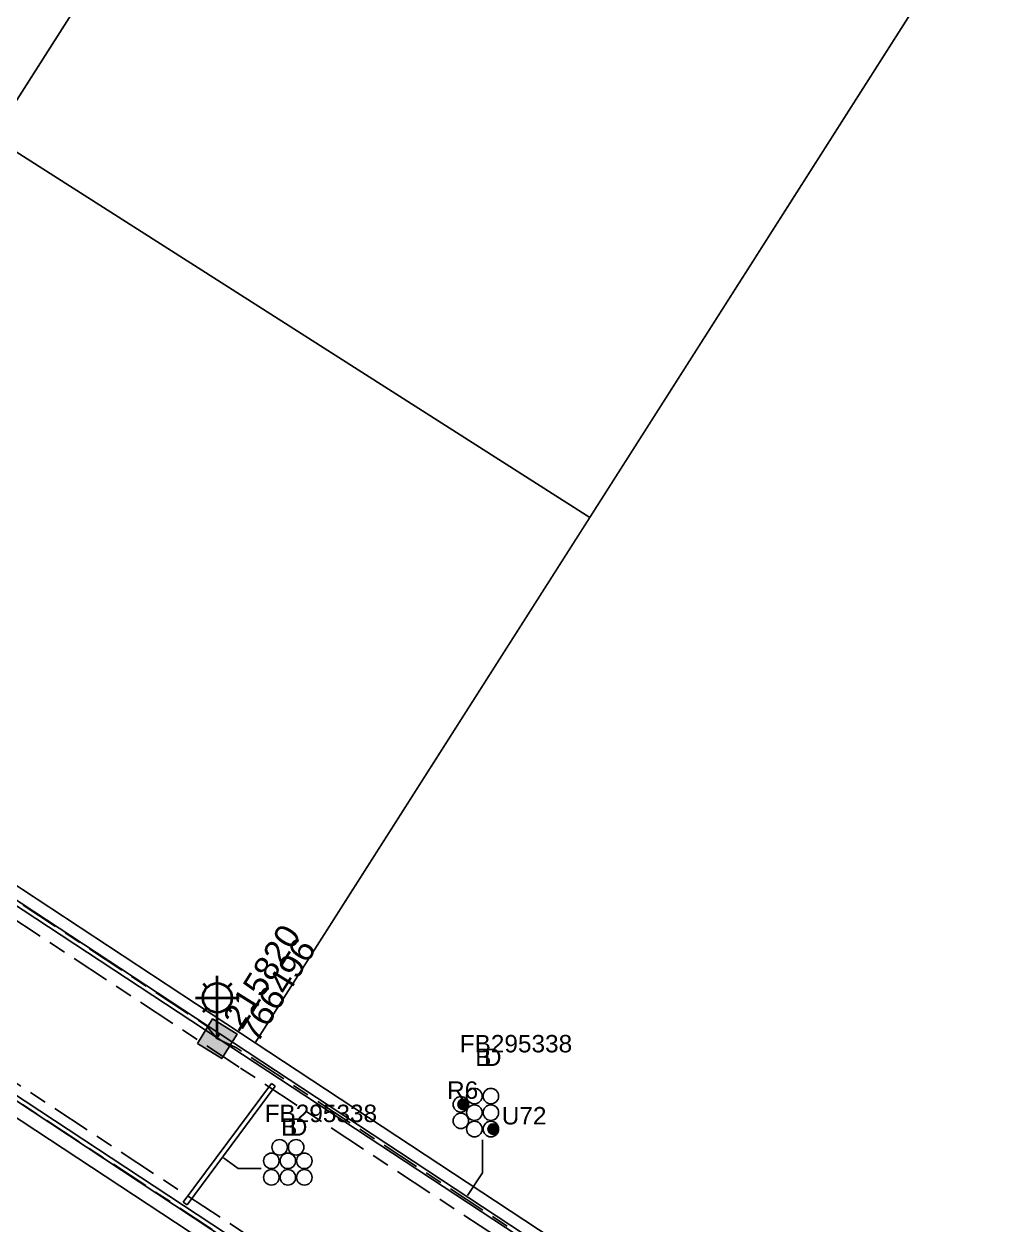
# Model space of a CAD drawing. Header units: metres. Extents: x 0 to 294317, y 0 to 6233398.
# Drawn here: x 292862.2 to 292961.3, y 6231828.6 to 6231952.5 of the extents above; entities that cross this region are included whole.
import ezdxf
from ezdxf import colors
from ezdxf.entities.mleader import LeaderData, LeaderLine
from ezdxf.enums import TextEntityAlignment as Align
from ezdxf.math import Vec2, Vec3

# ---------------------------------------------------------------- set-up
doc = ezdxf.new("R2010")
doc.units = ezdxf.units.M
doc.linetypes.add('Cable Exist UG', pattern=[8.2, 4, -1.2, 1.8, -1.2])
doc.layers.get('0').update_dxf_attribs({"color": 6})
for name, color, linetype in [('_User Miscellaneous1', 7, 'Continuous'), ('_User Miscellaneous2', 7, 'Continuous'), ('Duct_SP_EXT', 7, 'Continuous'), ('Equip_SP_SL_EXT', 7, 'Continuous'), ('Mains_HV_EXT', 7, 'Continuous'), ('Mains_SL_EXT', 7, 'Continuous'), ('SupportsUG_SP_LV_SL_EXT', 7, 'Continuous')]:
    doc.layers.add(name, color=color, linetype=linetype)
for name, color, linetype, lineweight in [('Cadastre Buildings_SP_EXT', 9, 'Continuous', 5), ('Cadastre Land Parcels_SP_EXT', 9, 'Continuous', 5), ('Cadastre Roads_SP_EXT', 9, 'Continuous', 5)]:
    doc.layers.add(name, color=color, linetype=linetype, lineweight=lineweight)
doc.styles.add('COLUMN_LABEL', font='arial.ttf')
doc.styles.add('iecARIAL', font='arial.ttf', dxfattribs={"height": 2})
doc.styles.add('POLE_LABEL', font='arial.ttf')
doc.styles.get("Standard").update_dxf_attribs({"font": 'arial.ttf'})

# ---------------------------------------------------------------- blocks, each defined once
blk = doc.blocks.new('COLUMN_EXT')
blk.add_hatch(color=256).paths.add_polyline_path([(-1.49, 1.48), (-1.49, -1.49), (1.48, -1.49), (1.48, 1.48)])
blk.add_lwpolyline([(-1.49, -1.49), (1.48, -1.49), (1.48, 1.48), (-1.49, 1.48)], close=True)
for tag, height, style, flags, p in [('ASSET_NUM', 2.5, 'COLUMN_LABEL', 8, (2, 2)), ('STRUCTURE_PLANT_NUMBER', 0.2, 'POLE_LABEL', 9, (1.81, 0.03)), ('STREET_CODE', 0.2, 'COLUMN_LABEL', 9, (1.81, -0.2))]:
    blk.add_attdef(tag, text='', height=height, dxfattribs=dict(style=style, flags=flags)).set_placement(p, align=Align.MIDDLE_LEFT)
at = {"flags": 9}
for tag, p in [('COLUMN_TYPE', (1.81, -0.4)), ('OWNED_BY', (1.81, -0.6)), ('STATE', (1.81, -0.8)), ('USAGE', (1.81, -1)), ('LEGEND', (1.81, -1.2)), ('STREETNAME', (1.81, -1.6)), ('SUBURB', (1.81, -1.8)), ('LOCATION', (1.81, -1.4)), ('NOTES', (1.81, -2))]:
    blk.add_attdef(tag, text='', height=0.2, dxfattribs=at).set_placement(p, align=Align.MIDDLE_LEFT)
at = {"flags": 1}
blk.add_attdef('Z', (1.81, -2.35), '', height=0.2, dxfattribs=at)
blk = doc.blocks.new('DUCT_EXT')
blk.add_circle((0, 0.8), 0.8)
at = {"flags": 1}
blk.add_attdef('Z', (0, 0), '', height=0.2, dxfattribs=at)
at = {"flags": 9}
for tag, p in [('DUCT_CODE', (0, 0)), ('XSECT_TYPE', (0, -0.2)), ('STATE', (0, -0.6)), ('FB_REFERENCE', (0, -0.4)), ('NOTES', (0, -0.8))]:
    blk.add_attdef(tag, text='', height=0.2, dxfattribs=at).set_placement(p, align=Align.MIDDLE_LEFT)
blk = doc.blocks.new('SL_LANTERN_EXT')
at = {"lineweight": 40}
for p, q in [((0, 1.97), (0, 6.47)), ((-1.46, 5.68), (-1.06, 5.28)), ((1.46, 5.68), (1.06, 5.28)), ((-2.25, 4.22), (2.25, 4.22)), ((-1.46, 2.76), (-1.06, 3.16)), ((0, 0), (0, 2.72)), ((1.46, 2.76), (1.06, 3.16))]:
    blk.add_line(p, q, dxfattribs=at)
blk.add_circle((0, 4.22), 1.5, dxfattribs=at)
at = {"style": 'iecARIAL', "flags": 8}
blk.add_attdef('ASSET_NUM', (1.5, 1.5), '', height=2.5, dxfattribs=at)
for tag, p, height, flags in [('CONSTRUCTED_VOLTAGE', (0.98, -0.65), 0.2, 9), ('CONTROL_TYPE', (0.98, -0.85), 0.2, 9), ('LANTERN_PURPOSE', (0.98, -1.05), 0.2, 9), ('LANTERN_TYPE', (0.98, -1.25), 0.2, 9), ('LNUMBER', (2.18, -3.25), 2.5, 8), ('OPERATING_VOLTAGE', (0.98, -1.65), 0.2, 9), ('ORIENTATION', (0.98, -1.85), 0.2, 9), ('OWNED_BY', (0.98, -2.05), 0.2, 9), ('STATE', (0.98, -2.25), 0.2, 9), ('NO_PHASES', (0.98, -1.45), 0.2, 9), ('USAGE', (0.98, -2.45), 0.2, 9), ('CEXIST', (0.98, -2.65), 0.2, 9), ('CNEW', (0.98, -2.85), 0.2, 9), ('CNUMBER', (0.98, -3.05), 0.2, 9), ('CREMOVE', (0.98, -3.25), 0.2, 9), ('CREPLACE', (0.98, -3.45), 0.2, 9), ('LKINGHEIGHT', (0.98, -3.65), 0.2, 9), ('LBRACKET', (0.98, -3.85), 0.2, 9), ('LBRACKETVOCAB', (0.98, -4.05), 0.2, 9), ('LCATEGORY', (0.98, -4.25), 0.2, 9), ('LCHARGE1', (0.98, -4.45), 0.2, 9), ('LCHARGE1PERCENT', (0.98, -4.65), 0.2, 9), ('LCHARGE2', (0.98, -4.85), 0.2, 9), ('LCHARGE2PERCENT', (0.98, -5.05), 0.2, 9), ('LCHARGE3', (0.98, -5.25), 0.2, 9), ('LCHARGE3PERCENT', (0.98, -5.45), 0.2, 9), ('LEXIST', (0.98, -5.65), 0.2, 9), ('LLAMP', (0.98, -5.85), 0.2, 9), ('LLAMPVOCAB', (0.98, -6.05), 0.2, 9), ('LMAST', (0.98, -6.25), 0.2, 9), ('LMASTVOCAB', (0.98, -6.45), 0.2, 9), ('LNEW', (0.98, -6.65), 0.2, 9), ('LANTNUMBER', (0.98, -6.85), 0.2, 9), ('LOUTREACH', (0.98, -7.25), 0.2, 9), ('LOUTREACHVOCAB', (0.98, -7.45), 0.2, 9), ('LRATECODE', (0.98, -7.65), 0.2, 9), ('LREMOVE', (0.98, -7.85), 0.2, 9), ('LREPLACE', (0.98, -8.05), 0.2, 9), ('LTYPE', (0.98, -8.25), 0.2, 9), ('LTYPEVOCAB', (0.98, -8.45), 0.2, 9), ('LEGEND', (0.98, -8.65), 0.2, 9), ('LOCATION', (0.98, -8.85), 0.2, 9), ('STREETNAME', (0.98, -9.25), 0.2, 9), ('SUBURB', (0.98, -9.45), 0.2, 1), ('NOTES', (0.98, -9.05), 0.2, 9)]:
    blk.add_attdef(tag, p, '', height=height, dxfattribs=dict(flags=flags))
blk = doc.blocks.new('CABLE_LARGE_EXT')
h = blk.add_hatch(color=256)
edge = h.paths.add_edge_path()
edge.add_arc((0, 0.55), 0.55, 0, 360)
blk.add_circle((0, 0.55), 0.55)
at = {"flags": 1}
blk.add_attdef('Z', (0, 0), '', height=0.2, dxfattribs=at)
at = {"flags": 9}
for tag, p in [('COND_CODE', (0, 0)), ('STATE', (0, -0.4)), ('XSECT_SIZE', (0, -0.6)), ('FB_REFERENCE', (0, -0.2)), ('NOTES', (0, -0.8))]:
    blk.add_attdef(tag, text='', height=0.2, dxfattribs=at).set_placement(p, align=Align.MIDDLE_LEFT)

msp = doc.modelspace()

# ---------------------------------------------------------------- linework, layer by layer
at = {"layer": 'Cadastre Buildings_SP_EXT', "linetype": 'Continuous'}
for points in [[(292958.26, 6231960.87), (292896.66, 6232000.04), (292858.96, 6231940.82), (292920.54, 6231901.61), (292958.26, 6231960.87)], [(292920.54, 6231901.61), (292858.96, 6231940.82), (292825.06, 6231887.56), (292886.03, 6231847.4), (292920.54, 6231901.61)]]:
    msp.add_lwpolyline(points, close=True, dxfattribs=at)
at = {"layer": 'Cadastre Land Parcels_SP_EXT', "linetype": 'Continuous'}
for points in [[(292792.03, 6231983.43), (292858.96, 6231940.82), (292896.66, 6232000.04)], [(293020.71, 6231646.68), (293147.25, 6231840.71), (293147.25, 6231840.71), (292958.26, 6231960.87), (292886.03, 6231847.4), (292980.94, 6231784.88)], [(292937.13, 6231789.79), (292767.86, 6231901.28), (292767.39, 6231901.58), (292766.92, 6231901.87), (292766.44, 6231902.15), (292765.97, 6231902.43), (292765.48, 6231902.7), (292764.99, 6231902.96), (292764.5, 6231903.22), (292764.01, 6231903.47), (292763.51, 6231903.71), (292763.01, 6231903.95)]]:
    msp.add_lwpolyline(points, dxfattribs=at)
at = {"layer": 'Cadastre Roads_SP_EXT', "linetype": 'Continuous'}
for points in [[(292980.94, 6231784.88), (292886.03, 6231847.4), (292785.66, 6231913.52)], [(292763.01, 6231903.95), (292763.51, 6231903.71), (292764.01, 6231903.47), (292764.5, 6231903.22), (292764.99, 6231902.96), (292765.48, 6231902.7), (292765.97, 6231902.43), (292766.44, 6231902.15), (292766.92, 6231901.87), (292767.39, 6231901.58), (292767.86, 6231901.28), (292937.13, 6231789.79)]]:
    msp.add_lwpolyline(points, dxfattribs=at)
at = {"layer": 'Duct_SP_EXT'}
for p, q in [((292841.41, 6231875.26), (292882.37, 6231848.33)), ((292841.14, 6231874.86), (292882.1, 6231847.93)), ((292830.44, 6231861.81), (292937.94, 6231791.01)), ((292830.7, 6231862.21), (292938.2, 6231791.41)), ((292882.1, 6231847.93), (292882.23, 6231848.13)), ((292882.1, 6231847.93), (292882.23, 6231848.13)), ((292882.1, 6231847.93), (292931.28, 6231815.6)), ((292882.37, 6231848.33), (292882.23, 6231848.13)), ((292882.37, 6231848.33), (292882.23, 6231848.13)), ((292882.37, 6231848.33), (292931.54, 6231816)), ((292887.71, 6231843.23), (292878.61, 6231830.99)), ((292888.09, 6231842.95), (292878.99, 6231830.7)), ((292887.71, 6231843.23), (292887.9, 6231843.09)), ((292888.09, 6231842.95), (292887.9, 6231843.09)), ((292878.61, 6231830.99), (292878.8, 6231830.84)), ((292878.99, 6231830.7), (292878.8, 6231830.84))]:
    msp.add_line(p, q, dxfattribs=at)
for points in [[(292909.46, 6231837.4), (292909.46, 6231834.02), (292907.91, 6231831.68)], [(292886.64, 6231834.46), (292884.25, 6231834.46), (292882.74, 6231835.57)]]:
    msp.add_lwpolyline(points, dxfattribs=at)
at = {"layer": 'Mains_HV_EXT', "linetype": 'Cable Exist UG'}
for points in [[(292979.37, 6231782.32), (292884.38, 6231844.9), (292784.01, 6231911.01)], [(292762.62, 6231907.38), (292763.17, 6231907.15), (292763.72, 6231906.92), (292764.26, 6231906.67), (292764.8, 6231906.42), (292765.34, 6231906.16), (292765.88, 6231905.89), (292766.4, 6231905.61), (292766.93, 6231905.33), (292767.45, 6231905.04), (292767.96, 6231904.74), (292768.48, 6231904.43), (292768.99, 6231904.12), (292769.49, 6231903.8), (292938.78, 6231792.29)]]:
    msp.add_lwpolyline(points, dxfattribs=at)
at = {"layer": 'Mains_SL_EXT', "linetype": 'Cable Exist UG'}
for points in [[(292762.58, 6231905.77), (292763.11, 6231905.55), (292763.64, 6231905.31), (292764.16, 6231905.06), (292764.68, 6231904.81), (292765.19, 6231904.55), (292765.7, 6231904.29), (292766.2, 6231904.01), (292766.71, 6231903.73), (292767.2, 6231903.44), (292767.7, 6231903.15), (292768.19, 6231902.85), (292768.67, 6231902.54), (292937.96, 6231791.04)], [(292832.77, 6231880.28), (292834.67, 6231879.64), (292834.67, 6231879.64), (292881, 6231849.18), (292882.11, 6231847.84)], [(292931.16, 6231815.54), (292930.04, 6231816.61), (292930.04, 6231816.61), (292884.09, 6231846.9), (292882.08, 6231847.88)]]:
    msp.add_lwpolyline(points, dxfattribs=at)

# ---------------------------------------------------------------- block references
at = {"layer": 'Duct_SP_EXT', "rotation": 89.99294946386729}
for name, p in [('DUCT_EXT', (292908.03, 6231841.07)), ('DUCT_EXT', (292909.43, 6231841.92)), ('DUCT_EXT', (292911.13, 6231841.92)), ('CABLE_LARGE_EXT', (292908.03, 6231841.07)), ('DUCT_EXT', (292909.43, 6231840.22)), ('DUCT_EXT', (292911.13, 6231840.22)), ('DUCT_EXT', (292908.03, 6231839.37)), ('DUCT_EXT', (292909.43, 6231838.52)), ('DUCT_EXT', (292911.13, 6231838.52)), ('CABLE_LARGE_EXT', (292911.13, 6231838.52))]:
    msp.add_blockref(name, p, dxfattribs=at)
at = {"layer": 'Duct_SP_EXT'}
for p in [(292888.54, 6231835.84), (292890.24, 6231835.84), (292887.69, 6231834.44), (292889.39, 6231834.44), (292891.09, 6231834.44), (292887.69, 6231832.74), (292889.39, 6231832.74), (292891.09, 6231832.74)]:
    msp.add_blockref('DUCT_EXT', p, dxfattribs=at)
at = {"layer": 'Equip_SP_SL_EXT'}
ref = msp.add_blockref('SL_LANTERN_EXT', (292882.11, 6231847.84), dxfattribs=at)
ref.add_attrib('ASSET_NUM', '215820', dxfattribs={"layer": '0', "height": 2.5, "rotation": 58.0476, "style": 'iecARIAL'}).set_placement((292883.61, 6231849.34), align=Align.MIDDLE_LEFT)
at = {"layer": 'SupportsUG_SP_LV_SL_EXT'}
ref = msp.add_blockref('COLUMN_EXT', (292882.11, 6231847.84), dxfattribs=dict(at, rotation=328.0475980274549))
ref.add_attrib('ASSET_NUM', '766496', dxfattribs={"layer": '0', "height": 2.5, "rotation": 58.0476, "style": 'COLUMN_LABEL'}).set_placement((292884.11, 6231848.59), align=Align.TOP_LEFT)

# ---------------------------------------------------------------- texts
at = {"layer": '_User Miscellaneous2'}
for s, p in [('FB295338', (292907.11, 6231846.43)), ('B', (292908.71, 6231845.03)), ('D', (292909.61, 6231845.03)), ('R6', (292905.81, 6231841.64)), ('FB295338', (292886.99, 6231839.24)), ('U72', (292911.45, 6231839)), ('B', (292888.69, 6231837.84)), ('D', (292889.59, 6231837.84))]:
    msp.add_text(s, height=1.8, dxfattribs=at).set_placement(p)

# ---------------------------------------------------------------- next in the draw order: leaders
at = {"layer": '_User Miscellaneous1'}
ml = msp.add_multileader_mtext('Standard', dxfattribs=at)
ml.set_content('LOT 435 \\PDP 1129749', color=256)
ml.set_leader_properties()
ml.build(insert=Vec2(0, 0))
ml.multileader.update_dxf_attribs({"has_text_frame": 1})
ctx = ml.context
ctx.base_point, ctx.char_height, ctx.plane_origin = Vec3(293228.99, 6231985.12), 3.5, Vec3(293181.97, 6231992.79)
ctx.text_align_type = 1
notes = []
notes.append((ctx, [(0, (0, 0, 0), (0, 0), (1, 0), 1, [])]))
ctx.mtext.insert, ctx.mtext.width, ctx.mtext.defined_height, ctx.mtext.alignment, ctx.mtext.flow_direction = Vec3(293246.19, 6231987.15), 36.8365, 7.89, 2, 5
ctx.mtext.has_bg_fill, ctx.mtext.bg_color, ctx.mtext.bg_scale_factor, ctx.mtext.bg_transparency, ctx.mtext.use_window_bg_color = 1, -1023410177, 1.5, 0, 0
for ctx, leaders in notes:
    for number, flags, end, landing, length, lines in leaders:
        leader = LeaderData()
        leader.index, (leader.has_last_leader_line, leader.has_dogleg_vector, leader.attachment_direction) = number, flags
        leader.last_leader_point, leader.dogleg_vector, leader.dogleg_length = Vec3(end), Vec3(landing), length
        for number, points, colour, breaks in lines:
            line = LeaderLine()
            line.index, line.vertices, line.color, line.breaks = number, Vec3.list(points), colors.encode_raw_color(colour), breaks
            leader.lines.append(line)
        ctx.leaders.append(leader)

doc.saveas('drawing.dxf')
